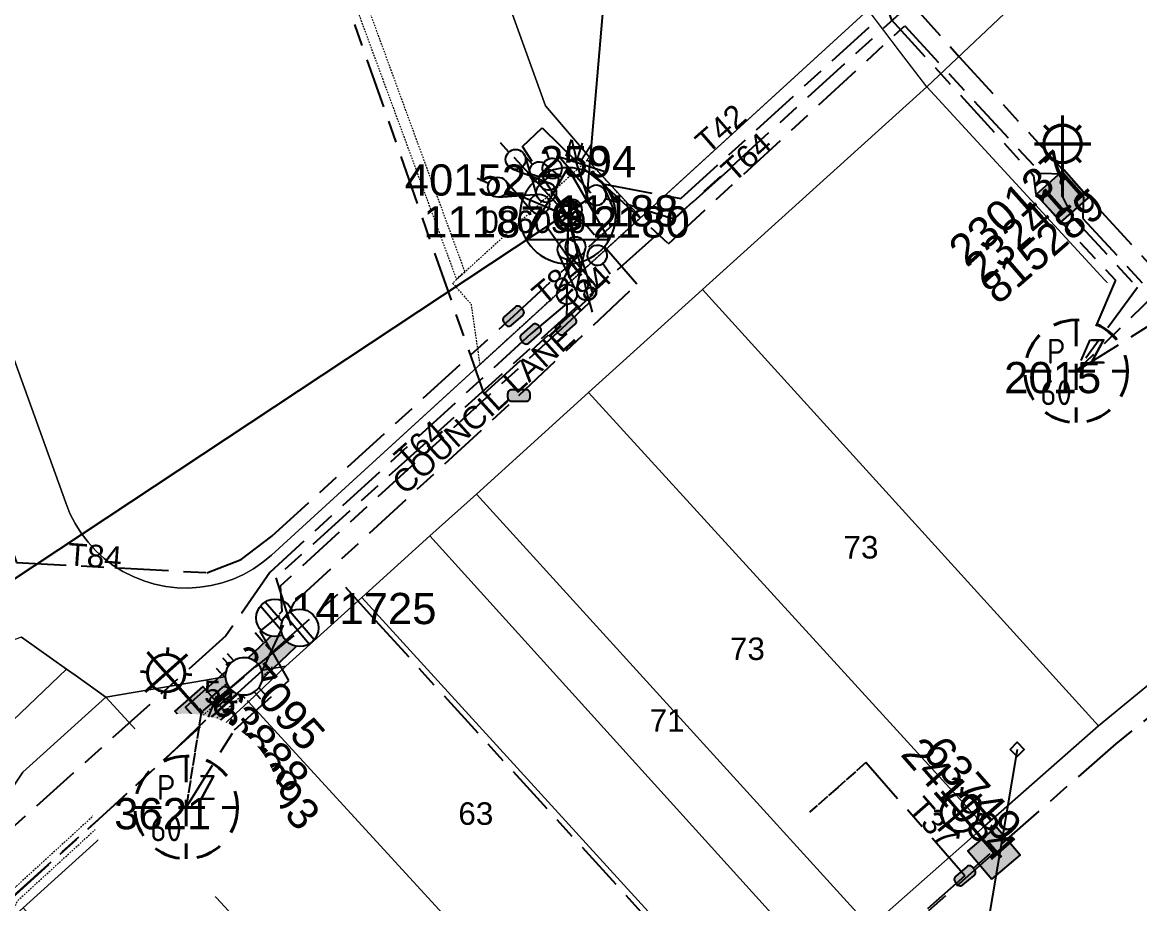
# Model space of a CAD drawing. Header units: metres. Extents: x 309980 to 311407, y 6249141 to 6251386.
# Drawn here: x 310924.3 to 311013.8, y 6250154.8 to 6250225.4 of the extents above; entities that cross this region are included whole.
import ezdxf
from ezdxf.enums import TextEntityAlignment as Align

# ---------------------------------------------------------------- set-up
doc = ezdxf.new("R2010")
doc.units = ezdxf.units.M
for name, pattern in [('Cable Exist OH', [1, 1, 0]), ('Cable Exist UG', [8.2, 4, -1.2, 1.8, -1.2]), ('Dash', [5, 3, -2]), ('DASHED', [0.75, 0.5, -0.25]), ('HIDDEN', [0.375, 0.25, -0.125]), ('HIDDEN2', [0.1875, 0.125, -0.0625])]:
    doc.linetypes.add(name, pattern=pattern)
doc.layers.get('0').update_dxf_attribs({"color": 6})
for name, color, linetype, lineweight in [('Cadastre Buildings_SP_EXT', 9, 'Continuous', 5), ('Cadastre Land Parcels_SP_EXT', 9, 'Continuous', 5), ('Cadastre Other Property_SP_EXT', 9, 'HIDDEN', 5), ('Cadastre Roads_SP_EXT', 9, 'Continuous', 5)]:
    doc.layers.add(name, color=color, linetype=linetype, lineweight=lineweight)
for name, color, linetype in [('Equip_HV_EXT', 7, 'Continuous'), ('Equip_LV_EXT', 7, 'Continuous'), ('Equip_SL_EXT', 7, 'Continuous'), ('Equip_SP_SL_EXT', 7, 'Continuous'), ('Mains_HV_EXT', 7, 'Continuous'), ('Mains_LV_EXT', 7, 'Continuous'), ('Mains_SL_EXT', 7, 'Continuous'), ('Services_SP_EXT', 7, 'Continuous'), ('Sub_SP_TR_HV_LV_EXT', 7, 'Continuous'), ('SupportsUG_SP_LV_EXT', 7, 'Continuous'), ('SupportsUG_SP_LV_SL_EXT', 7, 'Continuous')]:
    doc.layers.add(name, color=color, linetype=linetype)
doc.layers.add('UNKNOWN_FEATURES', color=1, linetype='DASHED', plot=False)
doc.styles.add('COLUMN_LABEL', font='arial.ttf')
doc.styles.add('iecARIAL', font='arial.ttf', dxfattribs={"height": 2})
doc.styles.add('IESYMBOL1', font='isocp.shx')
doc.styles.add('POLE_LABEL', font='arial.ttf')
doc.styles.add('SLCP_LABEL', font='arial.ttf', dxfattribs={"height": 3.5})
doc.styles.get("Standard").update_dxf_attribs({"font": 'arial.ttf'})
doc.styles.add('SWITCH_LABEL', font='arial.ttf', dxfattribs={"height": 2.5})

# ---------------------------------------------------------------- blocks, each defined once
blk = doc.blocks.new('SUB_GROUND_EXT')
blk.add_lwpolyline([(-3.84, 0, 1), (3.84, 0, 1)], format="xyb", close=True)
blk.add_lwpolyline([(1.941, 0.478), (0, 3.84), (-3.32, -1.911), (3.32, -1.911)], close=True)
blk.add_text('G', height=2.5).set_placement((0, 0), align=Align.MIDDLE_CENTER)
for tag, height, flags, p in [('ASSET_NUM', 2.5, 8, (2, 2)), ('STREET_CODE', 0.2, 9, (1.5, 0)), ('OPERATING_VOLTAGE', 0.2, 9, (1.5, -0.6)), ('ORIENTATION', 0.2, 9, (1.5, -0.8)), ('CONSTRUCTED_VOLTAGE', 0.2, 9, (1.5, -0.2)), ('NO_PHASES', 0.2, 9, (1.5, -0.4)), ('OWNED_BY', 0.2, 9, (1.5, -1)), ('OPERATED_BY', 0.2, 9, (1.5, -1.2)), ('SECONDARY_VOLTAGE', 0.2, 9, (1.5, -1.6)), ('STATE', 0.2, 9, (1.5, -1.8)), ('MAINTAINED_BY', 0.2, 9, (1.5, -1.4)), ('SUBSTATION_TYPE', 0.2, 9, (1.5, -2.2)), ('USAGE', 0.2, 9, (1.5, -2.4)), ('PARENT', 0.2, 9, (1.5, -2)), ('LEGEND', 0.2, 9, (1.5, -2.6)), ('Z', 0.2, 1, (1.5, -3.6)), ('STREETNAME', 0.2, 9, (1.5, -3)), ('SUBURB', 0.2, 9, (1.5, -3.2)), ('LOCATION', 0.2, 9, (1.5, -2.8)), ('NOTES', 0.2, 9, (1.5, -3.4))]:
    blk.add_attdef(tag, text='', height=height, dxfattribs=dict(flags=flags)).set_placement(p, align=Align.MIDDLE_LEFT)
blk = doc.blocks.new('COLUMN_EXT')
blk.add_hatch(color=256).paths.add_polyline_path([(-1.485, 1.485), (-1.485, -1.485), (1.485, -1.485), (1.485, 1.485)])
blk.add_lwpolyline([(-1.485, -1.485), (1.485, -1.485), (1.485, 1.485), (-1.485, 1.485)], close=True)
for tag, height, style, flags, p in [('ASSET_NUM', 2.5, 'COLUMN_LABEL', 8, (2, 2)), ('STRUCTURE_PLANT_NUMBER', 0.2, 'POLE_LABEL', 9, (1.813, 0.031)), ('STREET_CODE', 0.2, 'COLUMN_LABEL', 9, (1.813, -0.2))]:
    blk.add_attdef(tag, text='', height=height, dxfattribs=dict(style=style, flags=flags)).set_placement(p, align=Align.MIDDLE_LEFT)
at = {"flags": 9}
for tag, p in [('OWNED_BY', (1.813, -0.6)), ('STATE', (1.813, -0.8)), ('COLUMN_TYPE', (1.813, -0.4)), ('STREETNAME', (1.813, -1.6)), ('SUBURB', (1.813, -1.8)), ('USAGE', (1.813, -1)), ('LEGEND', (1.813, -1.2)), ('LOCATION', (1.813, -1.4)), ('NOTES', (1.813, -2))]:
    blk.add_attdef(tag, text='', height=0.2, dxfattribs=at).set_placement(p, align=Align.MIDDLE_LEFT)
at = {"flags": 1}
blk.add_attdef('Z', (1.813, -2.351), '', height=0.2, dxfattribs=at)
blk = doc.blocks.new('PILLAR_EXT')
blk.add_hatch(color=256).paths.add_polyline_path([(-2.475, 0.99), (-2.475, -0.99), (2.475, -0.99), (2.475, 0.99)])
blk.add_lwpolyline([(-2.475, -0.99), (2.475, -0.99), (2.475, 0.99), (-2.475, 0.99)], close=True)
at = {"style": 'iecARIAL', "flags": 8}
blk.add_attdef('ASSET_NUM', (1.5, 3.5), '', height=2.5, dxfattribs=at)
for tag, p, flags in [('OWNED_BY', (0, -0.2), 9), ('STATE', (0, -0.4), 9), ('SUPPORT_TYPE', (0, -0.6), 9), ('USAGE', (0, -0.8), 9), ('LEGEND', (0, -1), 9), ('STREETNAME', (0, -1.8), 9), ('LOCATION', (0, -1.2), 9), ('NOTES', (0, -1.4), 9), ('PARENT', (0, -1.6), 9), ('SUBURB', (0, -2), 1)]:
    blk.add_attdef(tag, p, '', height=0.2, dxfattribs=dict(flags=flags))
blk = doc.blocks.new('SL_LANTERN_EXT')
at = {"lineweight": 40}
for p, q in [((0, 1.968), (0, 6.468)), ((-1.459, 5.676), (-1.061, 5.278)), ((1.458, 5.676), (1.06, 5.278)), ((-2.25, 4.218), (2.25, 4.218)), ((-1.459, 2.759), (-1.061, 3.157)), ((0, 0), (0, 2.721)), ((1.458, 2.759), (1.06, 3.157))]:
    blk.add_line(p, q, dxfattribs=at)
blk.add_circle((0, 4.218), 1.5, dxfattribs=at)
at = {"style": 'iecARIAL', "flags": 8}
blk.add_attdef('ASSET_NUM', (1.5, 1.5), '', height=2.5, dxfattribs=at)
for tag, p, height, flags in [('CONSTRUCTED_VOLTAGE', (0.981, -0.653), 0.2, 9), ('CONTROL_TYPE', (0.981, -0.853), 0.2, 9), ('LANTERN_PURPOSE', (0.981, -1.053), 0.2, 9), ('LNUMBER', (2.181, -3.253), 2.5, 8), ('OPERATING_VOLTAGE', (0.981, -1.653), 0.2, 9), ('ORIENTATION', (0.981, -1.853), 0.2, 9), ('LANTERN_TYPE', (0.981, -1.253), 0.2, 9), ('NO_PHASES', (0.981, -1.453), 0.2, 9), ('OWNED_BY', (0.981, -2.053), 0.2, 9), ('STATE', (0.981, -2.253), 0.2, 9), ('CEXIST', (0.981, -2.653), 0.2, 9), ('CNEW', (0.981, -2.853), 0.2, 9), ('USAGE', (0.981, -2.453), 0.2, 9), ('CNUMBER', (0.981, -3.053), 0.2, 9), ('CREMOVE', (0.981, -3.253), 0.2, 9), ('CREPLACE', (0.981, -3.453), 0.2, 9), ('LKINGHEIGHT', (0.981, -3.653), 0.2, 9), ('LBRACKET', (0.981, -3.853), 0.2, 9), ('LBRACKETVOCAB', (0.981, -4.053), 0.2, 9), ('LCATEGORY', (0.981, -4.253), 0.2, 9), ('LCHARGE1', (0.981, -4.453), 0.2, 9), ('LCHARGE1PERCENT', (0.981, -4.653), 0.2, 9), ('LCHARGE2', (0.981, -4.853), 0.2, 9), ('LCHARGE2PERCENT', (0.981, -5.053), 0.2, 9), ('LCHARGE3', (0.981, -5.253), 0.2, 9), ('LCHARGE3PERCENT', (0.981, -5.453), 0.2, 9), ('LEXIST', (0.981, -5.653), 0.2, 9), ('LLAMP', (0.981, -5.853), 0.2, 9), ('LLAMPVOCAB', (0.981, -6.053), 0.2, 9), ('LMAST', (0.981, -6.253), 0.2, 9), ('LMASTVOCAB', (0.981, -6.453), 0.2, 9), ('LNEW', (0.981, -6.653), 0.2, 9), ('LANTNUMBER', (0.981, -6.853), 0.2, 9), ('LOUTREACH', (0.981, -7.253), 0.2, 9), ('LOUTREACHVOCAB', (0.981, -7.453), 0.2, 9), ('LRATECODE', (0.981, -7.653), 0.2, 9), ('LREMOVE', (0.981, -7.853), 0.2, 9), ('LREPLACE', (0.981, -8.053), 0.2, 9), ('LTYPE', (0.981, -8.253), 0.2, 9), ('LTYPEVOCAB', (0.981, -8.453), 0.2, 9), ('LEGEND', (0.981, -8.653), 0.2, 9), ('LOCATION', (0.981, -8.853), 0.2, 9), ('NOTES', (0.981, -9.053), 0.2, 9), ('STREETNAME', (0.981, -9.253), 0.2, 9), ('SUBURB', (0.981, -9.453), 0.2, 1)]:
    blk.add_attdef(tag, p, '', height=height, dxfattribs=dict(flags=flags))
blk = doc.blocks.new('CCP_EXT')
at = {"flags": 9}
for tag, p in [('STATE', (0, -1.8)), ('USAGE', (0, -1.2)), ('LEGEND', (0, -1.4)), ('LIFE_SUPPORT', (0, -1.6)), ('NOTES', (0, -2))]:
    blk.add_attdef(tag, text='', height=0.2, dxfattribs=at).set_placement(p, align=Align.MIDDLE_LEFT)
blk.add_wipeout([(0, 0.566), (0.566, 0), (0, -0.566), (-0.566, 0)])
blk.add_lwpolyline([(-0.566, 0), (0, 0.566), (0.566, 0), (0, -0.566), (-0.566, 0)])
at = {"flags": 1}
blk.add_attdef('Z', (0, 0), '', height=0.2, dxfattribs=at)
at = {"flags": 9}
for tag, p in [('CCP_TYPE', (0, 0)), ('OPERATING_VOLTAGE', (0, -0.6)), ('ORIENTATION', (0, -0.8)), ('CONSTRUCTED_VOLTAGE', (0, -0.2)), ('NO_PHASES', (0, -0.4)), ('OWNED_BY', (0, -1))]:
    blk.add_attdef(tag, text='', height=0.2, dxfattribs=at).set_placement(p, align=Align.MIDDLE_LEFT)
blk = doc.blocks.new('HV_STJ_EXT')
h = blk.add_hatch(color=256)
edge = h.paths.add_edge_path()
edge.add_ellipse((-0.586, 0.131), major_axis=(0.226, 0.226), ratio=1, start_angle=44.99996, end_angle=135)
edge.add_line((-0.906, 0.131), (-0.906, -0.131))
edge.add_ellipse((-0.586, -0.131), major_axis=(0.226, 0.226), ratio=1, start_angle=134.99996, end_angle=225)
edge.add_line((-0.586, -0.451), (0.586, -0.451))
edge.add_ellipse((0.586, -0.131), major_axis=(-0.226, 0.226), ratio=1, start_angle=134.99996, end_angle=225)
edge.add_line((0.906, -0.131), (0.906, 0.131))
edge.add_ellipse((0.586, 0.131), major_axis=(-0.226, 0.226), ratio=1, start_angle=224.99996, end_angle=315)
edge.add_line((0.586, 0.451), (-0.586, 0.451))
blk.add_lwpolyline([(-0.906, 0.131), (-0.906, -0.131, 0.414214), (-0.586, -0.451), (0.586, -0.451, 0.414214), (0.906, -0.131), (0.906, 0.131, 0.414214), (0.586, 0.451), (-0.586, 0.451, 0.414214)], format="xyb", close=True)
for tag, flags, p in [('ORIENTATION', 9, (1.5, 0)), ('Z', 1, (1.5, -0.8)), ('USAGE', 9, (1.5, -0.2)), ('LEGEND', 9, (1.5, -0.4)), ('NOTES', 9, (1.5, -0.6))]:
    blk.add_attdef(tag, text='', height=0.2, dxfattribs=dict(flags=flags)).set_placement(p, align=Align.MIDDLE_LEFT)
blk = doc.blocks.new('LV_STJ_EXT')
h = blk.add_hatch(color=256)
edge = h.paths.add_edge_path()
edge.add_ellipse((-0.586, 0.131), major_axis=(0.226, 0.226), ratio=1, start_angle=44.99996, end_angle=135)
edge.add_line((-0.906, 0.131), (-0.906, -0.131))
edge.add_ellipse((-0.586, -0.131), major_axis=(0.226, 0.226), ratio=1, start_angle=134.99996, end_angle=225)
edge.add_line((-0.586, -0.451), (0.586, -0.451))
edge.add_ellipse((0.586, -0.131), major_axis=(-0.226, 0.226), ratio=1, start_angle=134.99996, end_angle=225)
edge.add_line((0.906, -0.131), (0.906, 0.131))
edge.add_ellipse((0.586, 0.131), major_axis=(-0.226, 0.226), ratio=1, start_angle=224.99996, end_angle=315)
edge.add_line((0.586, 0.451), (-0.586, 0.451))
blk.add_lwpolyline([(-0.906, 0.131), (-0.906, -0.131, 0.414214), (-0.586, -0.451), (0.586, -0.451, 0.414214), (0.906, -0.131), (0.906, 0.131, 0.414214), (0.586, 0.451), (-0.586, 0.451, 0.414214)], format="xyb", close=True)
at = {"flags": 1}
blk.add_attdef('Z', (0, 0), '', height=0.2, dxfattribs=at)
at = {"flags": 9}
for tag, p in [('ORIENTATION', (0, 0)), ('USAGE', (0, -0.2)), ('LEGEND', (0, -0.4)), ('NOTES', (0, -0.6))]:
    blk.add_attdef(tag, text='', height=0.2, dxfattribs=at).set_placement(p, align=Align.MIDDLE_LEFT)
blk = doc.blocks.new('LV_UG_LINKS_OPEN_EXT')
for p, q in [((-0.249, 1.473), (-0.249, 2.22)), ((0.249, 1.473), (0.249, 2.22)), ((-0.249, -1.473), (-0.249, -2.22)), ((0.249, -1.473), (0.249, -2.22))]:
    blk.add_line(p, q)
at = {"flags": 9}
for tag, p in [('ACTUAL_STATUS', (0, 0)), ('OPERATING_VOLTAGE', (0, -0.6)), ('ORIENTATION', (0, -0.8)), ('CONSTRUCTED_VOLTAGE', (0, -0.2)), ('NO_PHASES', (0, -0.4)), ('STATE', (0, -1)), ('SWITCH_TYPE', (0, -1.2)), ('USAGE', (0, -1.4)), ('NOTES', (0, -1.6))]:
    blk.add_attdef(tag, text='', height=0.2, dxfattribs=at).set_placement(p, align=Align.MIDDLE_LEFT)
at = {"flags": 1}
blk.add_attdef('Z', (0, 0), '', height=0.2, dxfattribs=at)
blk.add_wipeout([(-0.249, 1.473), (-0.432, 1.43), (-0.608, 1.365), (-0.774, 1.278), (-0.928, 1.171), (-1.067, 1.045), (-1.19, 0.903), (-1.294, 0.747), (-1.377, 0.579), (-1.439, 0.402), (-1.478, 0.218), (-1.494, 0.031), (-1.486, -0.156), (-1.455, -0.341), (-1.4, -0.521), (-1.324, -0.692), (-1.227, -0.853), (-1.11, -1), (-0.976, -1.131), (-0.827, -1.244), (-0.664, -1.338), (-0.491, -1.411), (-0.311, -1.461), (-0.125, -1.489), (0.062, -1.493), (0.249, -1.473), (0.432, -1.43), (0.608, -1.365), (0.774, -1.278), (0.928, -1.171), (1.067, -1.045), (1.19, -0.903), (1.294, -0.747), (1.377, -0.579), (1.439, -0.402), (1.478, -0.218), (1.494, -0.031), (1.486, 0.156), (1.455, 0.341), (1.4, 0.521), (1.324, 0.692), (1.227, 0.853), (1.11, 1), (0.976, 1.131), (0.827, 1.244), (0.664, 1.338), (0.491, 1.411), (0.311, 1.461), (0.125, 1.489), (-0.062, 1.493)])
blk.add_lwpolyline([(0, -1.494, 1), (0, 1.494, 1)], format="xyb", close=True)
blk = doc.blocks.new('LV_UG_LINKS_CLOSED_EXT')
blk.add_wipeout([(-1.056, 1.057), (-1.18, 0.916), (-1.286, 0.761), (-1.371, 0.594), (-1.435, 0.417), (-1.476, 0.234), (-1.493, 0.047), (-1.487, -0.14), (-1.458, -0.326), (-1.406, -0.506), (-1.331, -0.678), (-1.236, -0.839), (-1.121, -0.988), (-0.988, -1.12), (-0.84, -1.235), (-0.679, -1.331), (-0.506, -1.406), (-0.326, -1.458), (-0.141, -1.487), (0.047, -1.493), (0.233, -1.476), (0.416, -1.435), (0.593, -1.371), (0.76, -1.286), (0.915, -1.181), (1.056, -1.057), (1.18, -0.916), (1.286, -0.761), (1.371, -0.594), (1.435, -0.417), (1.476, -0.234), (1.493, -0.047), (1.487, 0.14), (1.458, 0.326), (1.406, 0.506), (1.331, 0.678), (1.236, 0.839), (1.121, 0.988), (0.988, 1.12), (0.84, 1.235), (0.679, 1.331), (0.506, 1.406), (0.326, 1.458), (0.141, 1.487), (-0.047, 1.493), (-0.233, 1.476), (-0.416, 1.435), (-0.593, 1.371), (-0.76, 1.286), (-0.915, 1.181)])
for p, q in [((-0.25, -1.479), (-0.25, 1.479)), ((0.25, -1.479), (0.25, 1.479))]:
    blk.add_line(p, q)
blk.add_circle((0, 0), 1.5)
at = {"flags": 9}
for tag, p in [('ACTUAL_STATUS', (0, 0)), ('OPERATING_VOLTAGE', (0, -0.6)), ('ORIENTATION', (0, -0.8)), ('CONSTRUCTED_VOLTAGE', (0, -0.2)), ('NO_PHASES', (0, -0.4)), ('STATE', (0, -1)), ('SWITCH_TYPE', (0, -1.2)), ('USAGE', (0, -1.4)), ('NOTES', (0, -1.6))]:
    blk.add_attdef(tag, text='', height=0.2, dxfattribs=at).set_placement(p, align=Align.MIDDLE_LEFT)
at = {"flags": 1}
blk.add_attdef('Z', (0, 0), '', height=0.2, dxfattribs=at)
blk = doc.blocks.new('LV_UG_DFUSE_CLOSED_EXT')
for points in [[(1, 0), (0, 0)], [(5.04, 0.726), (2.156, -0.717)], [(5.049, -0.707), (2.156, 0.717)], [(6.2, 0.013), (7.2, 0.013)]]:
    blk.add_lwpolyline(points)
for centre in [(1.8, 0), (5.4, 0.011)]:
    blk.add_circle(centre, 0.8)
at = {"flags": 9}
for tag, p in [('ACTUAL_STATUS', (0, 0)), ('OPERATING_VOLTAGE', (0, -0.6)), ('ORIENTATION', (0, -0.8)), ('CONSTRUCTED_VOLTAGE', (0, -0.2)), ('NO_PHASES', (0, -0.4)), ('STATE', (0, -1)), ('SWITCH_TYPE', (0, -1.2)), ('USAGE', (0, -1.4)), ('NOTES', (0, -1.6))]:
    blk.add_attdef(tag, text='', height=0.2, dxfattribs=at).set_placement(p, align=Align.MIDDLE_LEFT)
at = {"flags": 1}
blk.add_attdef('Z', (0, 0), '', height=0.2, dxfattribs=at)
blk = doc.blocks.new('SWG_HOLEC_SU_NO_EXT')
blk.add_line((1.8, -2), (5.8, -2))
for points in [[(1, 0), (0, 0)], [(6.6, 0), (7.6, 0)]]:
    blk.add_lwpolyline(points)
for points in [[(1.8, -0.8, 1), (1.8, 0.8, 1)], [(5.8, -0.8, 1), (5.8, 0.8, 1)]]:
    blk.add_lwpolyline(points, format="xyb", close=True)
at = {"insert": (5.311, -3.639), "char_height": 1.4, "width": 3.88632, "attachment_point": 1, "rotation": 180}
blk.add_mtext('{\\fArial|b0|i0|c0|p34;N/O}', dxfattribs=at)
at = {"style": 'SWITCH_LABEL', "flags": 8}
blk.add_attdef('ASSET_NUM', text='', height=2.5, rotation=179.95437, dxfattribs=at).set_placement((-2.4, 0), align=Align.MIDDLE_LEFT)
at = {"flags": 1}
blk.add_attdef('Z', (0, 0), '', height=0.2, dxfattribs=at)
at = {"flags": 9}
for tag, p in [('ACTUAL_STATUS', (0, -0.4)), ('CONSTRUCTED_VOLTAGE', (0, -0.6)), ('NO_PHASES', (0, -0.8)), ('OPERATING_VOLTAGE', (0, -1)), ('ORIENTATION', (0, -1.2)), ('OWNED_BY', (0, -1.4)), ('STATE', (0, -1.8)), ('PARENT', (0, -1.6)), ('SWITCH_TYPE', (0, -2)), ('STREETNAME', (0, -2.6)), ('USAGE', (0, -2.2)), ('LOCATION', (0, -2.4)), ('SUBURB', (0, -2.8)), ('NOTES', (0, -3))]:
    blk.add_attdef(tag, text='', height=0.2, dxfattribs=at).set_placement(p, align=Align.MIDDLE_LEFT)
at = {"style": 'SWITCH_LABEL', "flags": 9}
blk.add_attdef('STREET_CODE', text='', height=0.2, dxfattribs=at).set_placement((0, -0.2), align=Align.MIDDLE_LEFT)
blk = doc.blocks.new('SWG_HOLEC_SU_EXT')
blk.add_line((1.8, -2), (5.8, -2))
for points in [[(1, 0), (0, 0)], [(6.6, 0), (7.6, 0)]]:
    blk.add_lwpolyline(points)
for points in [[(1.8, -0.8, 1), (1.8, 0.8, 1)], [(5.8, -0.8, 1), (5.8, 0.8, 1)]]:
    blk.add_lwpolyline(points, format="xyb", close=True)
at = {"style": 'SWITCH_LABEL', "flags": 8}
blk.add_attdef('ASSET_NUM', text='', height=2.5, rotation=179.95437, dxfattribs=at).set_placement((-2.4, 0), align=Align.MIDDLE_LEFT)
at = {"flags": 1}
blk.add_attdef('Z', (0, 0), '', height=0.2, dxfattribs=at)
at = {"flags": 9}
for tag, p in [('ACTUAL_STATUS', (0, -0.4)), ('CONSTRUCTED_VOLTAGE', (0, -0.6)), ('NO_PHASES', (0, -0.8)), ('OPERATING_VOLTAGE', (0, -1)), ('ORIENTATION', (0, -1.2)), ('OWNED_BY', (0, -1.4)), ('STATE', (0, -1.8)), ('PARENT', (0, -1.6)), ('SWITCH_TYPE', (0, -2)), ('STREETNAME', (0, -2.6)), ('USAGE', (0, -2.2)), ('LOCATION', (0, -2.4)), ('SUBURB', (0, -2.8)), ('NOTES', (0, -3))]:
    blk.add_attdef(tag, text='', height=0.2, dxfattribs=at).set_placement(p, align=Align.MIDDLE_LEFT)
at = {"style": 'SWITCH_LABEL', "flags": 9}
blk.add_attdef('STREET_CODE', text='', height=0.2, dxfattribs=at).set_placement((0, -0.2), align=Align.MIDDLE_LEFT)
blk = doc.blocks.new('SLCP_ZELL_EXT')
blk.add_wipeout([(-0.236, 7.5), (-0.706, 7.47), (-1.174, 7.411), (-1.637, 7.323), (-2.093, 7.206), (-2.542, 7.06), (-2.98, 6.887), (-3.407, 6.686), (-3.82, 6.459), (-4.218, 6.206), (-4.599, 5.929), (-4.962, 5.629), (-5.306, 5.306), (-5.629, 4.962), (-5.929, 4.599), (-6.206, 4.218), (-6.459, 3.82), (-6.686, 3.407), (-6.887, 2.98), (-7.06, 2.542), (-7.206, 2.093), (-7.323, 1.637), (-7.411, 1.174), (-7.47, 0.706), (-7.5, 0.236), (-7.5, -0.236), (-7.47, -0.706), (-7.411, -1.174), (-7.323, -1.637), (-7.206, -2.093), (-7.06, -2.542), (-6.887, -2.98), (-6.686, -3.407), (-6.459, -3.82), (-6.206, -4.218), (-5.929, -4.599), (-5.629, -4.962), (-5.306, -5.306), (-4.962, -5.629), (-4.599, -5.929), (-4.218, -6.206), (-3.82, -6.459), (-3.407, -6.686), (-2.98, -6.887), (-2.542, -7.06), (-2.093, -7.206), (-1.637, -7.323), (-1.174, -7.411), (-0.706, -7.47), (-0.236, -7.5), (0.236, -7.5), (0.706, -7.47), (1.174, -7.411), (1.637, -7.323), (2.093, -7.206), (2.542, -7.06), (2.98, -6.887), (3.407, -6.686), (3.82, -6.459), (4.218, -6.206), (4.599, -5.929), (4.962, -5.629), (5.306, -5.306), (5.629, -4.962), (5.929, -4.599), (6.206, -4.218), (6.459, -3.82), (6.686, -3.407), (6.887, -2.98), (7.06, -2.542), (7.206, -2.093), (7.323, -1.637), (7.411, -1.174), (7.47, -0.706), (7.5, -0.236), (7.5, 0.236), (7.47, 0.706), (7.411, 1.174), (7.323, 1.637), (7.206, 2.093), (7.06, 2.542), (6.887, 2.98), (6.686, 3.407), (6.459, 3.82), (6.206, 4.218), (5.929, 4.599), (5.629, 4.962), (5.306, 5.306), (4.962, 5.629), (4.599, 5.929), (4.218, 6.206), (3.82, 6.459), (3.407, 6.686), (2.98, 6.887), (2.542, 7.06), (2.093, 7.206), (1.637, 7.323), (1.174, 7.411), (0.706, 7.47), (0.236, 7.5)])
at = {"linetype": 'Dash', "lineweight": 40, "ltscale": 0.7}
for p, q in [((0, 4.109), (0, -4.109)), ((-4.109, 0), (4.109, 0))]:
    blk.add_line(p, q, dxfattribs=at)
blk.add_circle((0, 0), 4.109, dxfattribs=at)
at = {"lineweight": 40, "style": 'IESYMBOL1'}
for s, p in [('P', (-1.604, 0)), ('Z', (1.702, 0)), ('60', (-1.612, -3.312))]:
    blk.add_text(s, height=2, dxfattribs=at).set_placement(p, align=Align.BOTTOM_CENTER)
at = {"style": 'SLCP_LABEL'}
for tag, height, flags, p in [('ASSET_NUM', 2.5, 8, (2, 2)), ('STREET_CODE', 0.2, 9, (0, -0.2))]:
    blk.add_attdef(tag, text='', height=height, dxfattribs=dict(at, flags=flags)).set_placement(p, align=Align.MIDDLE_LEFT)
at = {"flags": 1}
blk.add_attdef('Z', (0, 0), '', height=0.2, dxfattribs=at)
at = {"flags": 9}
for tag, p in [('CONSTRUCTED_VOLTAGE', (0, -0.4)), ('CONTROL_TYPE', (0, -0.6)), ('NO_PHASES', (0, -0.8)), ('OPERATING_VOLTAGE', (0, -1)), ('ORIENTATION', (0, -1.2)), ('OWNED_BY', (0, -1.4)), ('USAGE', (0, -1.6)), ('LOCATION', (0, -1.8)), ('STATE', (0, -2)), ('NOTES', (0, -2.2))]:
    blk.add_attdef(tag, text='', height=0.2, dxfattribs=at).set_placement(p, align=Align.MIDDLE_LEFT)

msp = doc.modelspace()

# ---------------------------------------------------------------- linework, layer by layer
at = {"layer": 'Cadastre Buildings_SP_EXT', "linetype": 'Continuous'}
for points in [[(311028.219, 6250183.587), (311028.65, 6250185.599), (310996.758, 6250220.229), (310978.793, 6250203.999), (311010.503, 6250169.069), (311028.219, 6250183.587)], [(310988.395, 6250149.577), (310956.969, 6250184.276), (310951.53, 6250179.342), (310983.014, 6250144.815), (310988.395, 6250149.577)]]:
    msp.add_lwpolyline(points, close=True, dxfattribs=at)
at = {"layer": 'Cadastre Land Parcels_SP_EXT', "linetype": 'Continuous'}
for points in [[(310982.462, 6250253.513), (310972.931, 6250250.113), (310975.182, 6250243.924), (310975.597, 6250244.07), (310976.125, 6250242.672), (310972.356, 6250241.258), (310974.577, 6250235.054), (310961.948, 6250230.549), (310966.22, 6250218.701), (310969.748, 6250214.589), (310969.567, 6250214.423), (310973.867, 6250209.767), (310992.06, 6250226.39), (310982.462, 6250253.513)], [(311010.503, 6250169.069), (310978.793, 6250203.999), (310969.684, 6250195.761), (311001.393, 6250161.036), (311010.503, 6250169.069)], [(311001.393, 6250161.036), (310969.684, 6250195.761), (310960.692, 6250187.614), (310992.222, 6250152.955), (311001.393, 6250161.036)], [(310988.395, 6250149.577), (310992.222, 6250152.955), (310960.692, 6250187.614), (310956.969, 6250184.276), (310988.395, 6250149.577)], [(310983.014, 6250144.815), (310951.53, 6250179.342), (310945.448, 6250173.854), (310942.439, 6250170.986), (310973.835, 6250136.742), (310983.014, 6250144.815)], [(310927.876, 6250173.615), (310924.274, 6250176.178), (310884.143, 6250162.083), (310887.997, 6250151.332), (310888.492, 6250151.645), (310892.984, 6250153.367), (310893.024, 6250153.036), (310902.484, 6250156.413), (310916.205, 6250162.47), (310927.876, 6250173.615)], [(310942.439, 6250170.986), (310945.448, 6250173.854), (310939.014, 6250172.738), (310931.023, 6250171.366), (310936.437, 6250165.458), (310942.439, 6250170.986)], [(310931.023, 6250171.366), (310928.641, 6250173.066), (310927.876, 6250173.615), (310916.205, 6250162.47), (310902.484, 6250156.413), (310893.024, 6250153.036), (310892.984, 6250153.367), (310888.492, 6250151.645), (310887.997, 6250151.332), (310891.458, 6250143.854), (310896.903, 6250146.022), (310897.011, 6250145.671), (310907.291, 6250150.171), (310915.646, 6250156.72), (310923.585, 6250164.159), (310924.369, 6250165.374), (310931.023, 6250171.366)], [(310936.437, 6250165.458), (310931.023, 6250171.366), (310924.369, 6250165.374), (310923.585, 6250164.159), (310915.646, 6250156.72), (310907.291, 6250150.171), (310897.011, 6250145.671), (310896.903, 6250146.022), (310891.458, 6250143.854), (310897.698, 6250130.07), (310915.507, 6250146.364), (310919.885, 6250150.357), (310924.397, 6250154.497), (310932.252, 6250161.604), (310933.225, 6250162.499), (310936.437, 6250165.458)], [(310973.835, 6250136.742), (310942.439, 6250170.986), (310936.437, 6250165.458), (310933.225, 6250162.499), (310964.625, 6250128.468), (310973.835, 6250136.742)], [(310964.625, 6250128.468), (310933.225, 6250162.499), (310932.252, 6250161.604), (310924.397, 6250154.497), (310955.606, 6250120.39), (310964.625, 6250128.468)]]:
    msp.add_lwpolyline(points, close=True, dxfattribs=at)
msp.add_lwpolyline([(310919.863, 6250208.914), (310927.809, 6250186.93), (310928.15, 6250186.082), (310928.565, 6250185.267), (310929.051, 6250184.493), (310929.604, 6250183.766), (310930.221, 6250183.091), (310930.894, 6250182.475), (310931.621, 6250181.92), (310932.394, 6250181.434), (310933.208, 6250181.018), (310934.056, 6250180.677), (310934.93, 6250180.413), (310935.825, 6250180.228), (310936.733, 6250180.125), (310937.646, 6250180.102), (310938.558, 6250180.162), (310939.461, 6250180.302), (310940.347, 6250180.524), (310941.21, 6250180.823), (310942.043, 6250181.199), (310942.839, 6250181.647), (310943.592, 6250182.166), (310944.296, 6250182.748), (310973.867, 6250209.767), (310969.567, 6250214.423), (310969.748, 6250214.589), (310966.22, 6250218.701), (310961.948, 6250230.549)], dxfattribs=at)
at = {"layer": 'Cadastre Other Property_SP_EXT', "linetype": 'HIDDEN2'}
for points in [[(310959.49, 6250205.192), (310959.774, 6250205.434), (310944.825, 6250246.258), (310940.422, 6250253.558), (310927.82, 6250287.572), (310926.912, 6250287.272), (310939.654, 6250253.163), (310943.982, 6250245.824), (310959.094, 6250204.822), (310959.49, 6250205.192)], [(310973.838, 6250209.77), (310969.582, 6250214.36), (310958.793, 6250204.511), (310960.263, 6250202.842), (310960.962, 6250198.012), (310973.838, 6250209.77)], [(310898.521, 6250128.565), (310921.456, 6250149.559), (310923.975, 6250155.094), (310944.373, 6250173.759), (310942.701, 6250173.469), (310923.22, 6250155.643), (310920.828, 6250150.225), (310898.053, 6250129.376), (310898.521, 6250128.565)]]:
    msp.add_lwpolyline(points, close=True, dxfattribs=at)
at = {"layer": 'Cadastre Roads_SP_EXT', "linetype": 'Continuous'}
msp.add_lwpolyline([(311017.227, 6250228.058), (311011.536, 6250234.199), (311004.917, 6250227.943), (310996.758, 6250220.229), (311028.65, 6250185.599), (311028.219, 6250183.587), (311037.909, 6250191.34), (311045.571, 6250197.469), (311028.284, 6250216.126), (311024.199, 6250220.532), (311022.865, 6250221.971), (311021.807, 6250223.115), (311017.227, 6250228.058)], close=True, dxfattribs=at)
msp.add_lwpolyline([(310924.274, 6250176.178), (310927.876, 6250173.615), (310928.641, 6250173.066), (310931.023, 6250171.366), (310939.014, 6250172.738), (310945.448, 6250173.854), (310951.53, 6250179.342), (310956.969, 6250184.276), (310960.692, 6250187.613), (310969.684, 6250195.762), (310978.793, 6250203.999), (310996.758, 6250220.229), (310996.758, 6250220.229), (310994.572, 6250223.096), (310992.06, 6250226.39), (310944.296, 6250182.748), (310943.592, 6250182.166), (310942.839, 6250181.647), (310942.043, 6250181.199), (310941.211, 6250180.823), (310940.347, 6250180.524), (310939.461, 6250180.302), (310938.558, 6250180.162), (310937.646, 6250180.102), (310936.733, 6250180.125), (310935.825, 6250180.228), (310934.931, 6250180.413), (310934.056, 6250180.677), (310933.208, 6250181.018), (310932.394, 6250181.434), (310931.621, 6250181.92), (310930.894, 6250182.475), (310930.221, 6250183.091), (310929.604, 6250183.766), (310929.051, 6250184.493), (310928.565, 6250185.267), (310928.15, 6250186.082), (310927.809, 6250186.93), (310919.863, 6250208.914)], dxfattribs=at)
at = {"layer": 'Mains_HV_EXT', "linetype": 'Cable Exist UG'}
for points in [[(310924.082, 6250308.055), (310930.416, 6250290.699), (310926.879, 6250289.476), (310939.422, 6250253.609), (310943.808, 6250245.616), (310961.282, 6250195.653), (310970.052, 6250203.632), (310968.011, 6250209.912)], [(311003.337, 6250253.553), (310996.23, 6250227.583), (310976.489, 6250209.627), (310971.974, 6250211.059), (310970.808, 6250212.453)], [(310968.011, 6250209.912), (310964.379, 6250215.457), (310964.379, 6250215.457), (310965.956, 6250216.942), (310969.289, 6250213.663), (310970.808, 6250212.453)], [(310964.101, 6250195.518), (310973.549, 6250204.433), (310969.552, 6250209.056), (310968.011, 6250209.912)]]:
    msp.add_lwpolyline(points, dxfattribs=at)
at = {"layer": 'Mains_LV_EXT', "linetype": 'Cable Exist UG'}
for points in [[(310970.808, 6250212.453), (310977.056, 6250211.284), (310992.389, 6250225.221)], [(310963.662, 6250201.876), (310972.05, 6250209.583), (310970.808, 6250212.453)], [(310968.042, 6250209.63), (310967.922, 6250202.866), (310965.044, 6250200.444)], [(310968.118, 6250209.709), (310969.726, 6250202.927), (310967.864, 6250201.175)], [(310922.835, 6250185.066), (310923.859, 6250182.149), (310939.109, 6250181.331), (310941.871, 6250182.397), (310944.322, 6250184.253), (310963.662, 6250201.876)], [(310999.814, 6250157.068), (310991.883, 6250166.129)], [(310999.814, 6250157.068), (310966.468, 6250127.663)]]:
    msp.add_lwpolyline(points, dxfattribs=at)
at = {"layer": 'Mains_LV_EXT', "linetype": 'Cable Exist OH'}
for points in [[(310991.883, 6250166.129), (310989.632, 6250164.145)], [(310989.632, 6250164.145), (310987.381, 6250162.161)]]:
    msp.add_lwpolyline(points, dxfattribs=at)
at = {"layer": 'Mains_SL_EXT', "linetype": 'Cable Exist UG'}
msp.add_lwpolyline([(311002.147, 6250158.895), (310976.804, 6250136.508)], dxfattribs=at)
at = {"layer": 'Services_SP_EXT'}
for points in [[(310974.359, 6250267.817), (310969.508, 6250211.153)], [(310968.011, 6250209.912), (310963.718, 6250214.563)], [(310968.047, 6250209.882), (310963.047, 6250211.946)]]:
    msp.add_lwpolyline(points, dxfattribs=at)
at = {"layer": 'UNKNOWN_FEATURES'}
for points in [[(310942.97, 6250176.544), (310943.297, 6250176.173), (310944.312, 6250175.023)], [(310939.863, 6250173.689), (310940.257, 6250173.275), (310942.439, 6250170.986)], [(310937.477, 6250171.536), (310938.824, 6250170.122)], [(310933.38, 6250166.721), (310935.562, 6250164.432)]]:
    msp.add_lwpolyline(points, dxfattribs=at)

# ---------------------------------------------------------------- block references
at = {"layer": 'Equip_HV_EXT'}
ref = msp.add_blockref('SWG_HOLEC_SU_NO_EXT', (310972.007, 6250210.997), dxfattribs=dict(at, rotation=162.149681705423))
ref.add_attrib('ASSET_NUM', '2594', dxfattribs={"layer": '0', "height": 2.5, "style": 'SWITCH_LABEL'}).set_placement((310969.608, 6250212.247), align=Align.BOTTOM_CENTER)
ref = msp.add_blockref('SWG_HOLEC_SU_EXT', (310968.553, 6250208.171), dxfattribs=dict(at, rotation=107.9691397472732))
ref.add_attrib('ASSET_NUM', '11187', dxfattribs={"layer": '0', "height": 2.5, "style": 'SWITCH_LABEL'}).set_placement((310966.154, 6250209.421), align=Align.MIDDLE_RIGHT)
ref = msp.add_blockref('SWG_HOLEC_SU_EXT', (310969.552, 6250209.056), dxfattribs=dict(at, rotation=131.3785153466474))
ref.add_attrib('ASSET_NUM', '11188', dxfattribs={"layer": '0', "height": 2.5, "style": 'SWITCH_LABEL'}).set_placement((310967.153, 6250210.306), align=Align.MIDDLE_LEFT)
ref = msp.add_blockref('SWG_HOLEC_SU_EXT', (310967.069, 6250211.511), dxfattribs=dict(at, rotation=304.7073623132222))
ref.add_attrib('ASSET_NUM', '40152', dxfattribs={"layer": '0', "height": 2.5, "rotation": 359.8962, "style": 'SWITCH_LABEL'}).set_placement((310964.67, 6250212.761), align=Align.MIDDLE_RIGHT)
msp.add_blockref('HV_STJ_EXT', (310964.101, 6250195.518), dxfattribs=at)
at = {"layer": 'Equip_LV_EXT'}
for name, p, rotation in [('LV_UG_DFUSE_CLOSED_EXT', (310967.508, 6250210.456), 132.7063501620622), ('LV_UG_DFUSE_CLOSED_EXT', (310967.41, 6250210.145), 157.5620658020181), ('LV_UG_DFUSE_CLOSED_EXT', (310968.031, 6250209.012), 268.9857716624817), ('LV_UG_DFUSE_CLOSED_EXT', (310968.198, 6250209.172), 283.9958382137183), ('LV_STJ_EXT', (310963.662, 6250201.876), 41.24059263669905), ('LV_STJ_EXT', (310967.864, 6250201.175), 221.4171429205497), ('LV_STJ_EXT', (310965.044, 6250200.444), 221.2467743748961), ('LV_STJ_EXT', (310945.034, 6250177.821), 41.92641694063055), ('LV_STJ_EXT', (310940.19, 6250171.407), 40.61981222476562), ('LV_STJ_EXT', (310999.814, 6250157.068), 219.9762632006136)]:
    msp.add_blockref(name, p, dxfattribs=dict(at, rotation=rotation))
at = {"layer": 'Equip_SP_SL_EXT'}
ref = msp.add_blockref('SL_LANTERN_EXT', (311007.639, 6250211.43), dxfattribs=at)
ref.add_attrib('ASSET_NUM', '230137', dxfattribs={"layer": '0', "height": 2.5, "rotation": 41.68171, "style": 'iecARIAL'}).set_placement((311009.139, 6250212.93), align=Align.BOTTOM_RIGHT)
ref = msp.add_blockref('SL_LANTERN_EXT', (311007.623, 6250211.462), dxfattribs=at)
ref.add_attrib('ASSET_NUM', '232411', dxfattribs={"layer": '0', "height": 2.5, "rotation": 41.47237, "style": 'iecARIAL'}).set_placement((311009.123, 6250212.962), align=Align.MIDDLE_RIGHT)
ref = msp.add_blockref('SL_LANTERN_EXT', (310938.654, 6250170.132), dxfattribs=dict(at, rotation=41.54871651145196))
ref.add_attrib('ASSET_NUM', '63888', dxfattribs={"layer": '0', "height": 2.5, "rotation": 311.51239, "style": 'iecARIAL'}).set_placement((310940.154, 6250171.632), align=Align.MIDDLE_LEFT)
ref = msp.add_blockref('SL_LANTERN_EXT', (311002.147, 6250158.895), dxfattribs=dict(at, rotation=40.30721710472636))
ref.add_attrib('ASSET_NUM', '63749', dxfattribs={"layer": '0', "height": 2.5, "rotation": 311.26599, "style": 'iecARIAL'}).set_placement((311003.647, 6250160.395), align=Align.MIDDLE_RIGHT)
at = {"layer": 'Sub_SP_TR_HV_LV_EXT'}
ref = msp.add_blockref('SUB_GROUND_EXT', (310968.011, 6250209.912), dxfattribs=at)
ref.add_attrib('ASSET_NUM', '2180', dxfattribs={"layer": '0', "height": 2.5}).set_placement((310970.011, 6250210.662), align=Align.TOP_LEFT)
at = {"layer": 'SupportsUG_SP_LV_EXT'}
ref = msp.add_blockref('PILLAR_EXT', (310944.345, 6250174.965), dxfattribs=dict(at, rotation=223.6258260295237))
ref.add_attrib('ASSET_NUM', '141725', dxfattribs={"layer": '0', "height": 2.5, "style": 'iecARIAL'}).set_placement((310945.845, 6250178.465), align=Align.MIDDLE_LEFT)
ref = msp.add_blockref('PILLAR_EXT', (310939.905, 6250171.464), dxfattribs=dict(at, rotation=41.54871651145196))
ref.add_attrib('ASSET_NUM', '27095', dxfattribs={"layer": '0', "height": 2.5, "rotation": 311.51239, "style": 'iecARIAL'}).set_placement((310941.405, 6250174.964), align=Align.MIDDLE_LEFT)
at = {"layer": 'SupportsUG_SP_LV_SL_EXT'}
ref = msp.add_blockref('COLUMN_EXT', (311007.613, 6250211.483), dxfattribs=dict(at, rotation=311.5090903291322))
ref.add_attrib('ASSET_NUM', '815289', dxfattribs={"layer": '0', "height": 2.5, "rotation": 40.99739, "style": 'COLUMN_LABEL'}).set_placement((311009.613, 6250212.233), align=Align.TOP_RIGHT)
ref = msp.add_blockref('COLUMN_EXT', (310938.654, 6250170.132), dxfattribs=dict(at, rotation=41.54871651145196))
ref.add_attrib('ASSET_NUM', '241993', dxfattribs={"layer": '0', "height": 2.5, "rotation": 311.51239, "style": 'COLUMN_LABEL'}).set_placement((310940.654, 6250170.882), align=Align.TOP_LEFT)
ref = msp.add_blockref('COLUMN_EXT', (311002.147, 6250158.895), dxfattribs=dict(at, rotation=40.30721710472636))
ref.add_attrib('ASSET_NUM', '241984', dxfattribs={"layer": '0', "height": 2.5, "rotation": 311.26599, "style": 'COLUMN_LABEL'}).set_placement((311004.147, 6250159.645), align=Align.TOP_RIGHT)

# ---------------------------------------------------------------- texts
at = {"layer": 'Cadastre Land Parcels_SP_EXT'}
for s, p in [('73', (310990.093, 6250182.466)), ('73', (310980.998, 6250174.341)), ('51', (310938.872, 6250170.88)), ('71', (310974.569, 6250168.606)), ('63', (310959.253, 6250161.148))]:
    msp.add_text(s, height=1.8, dxfattribs=at).set_placement(p)
at = {"layer": 'Cadastre Other Property_SP_EXT'}
msp.add_text('086030', height=1.8, dxfattribs=at).set_placement((310961.088, 6250208.529))
at = {"layer": 'Cadastre Roads_SP_EXT'}
msp.add_text('COUNCIL LANE', height=1.8, rotation=42.23136, dxfattribs=at).set_placement((310954.975, 6250187.486))
at = {"layer": 'Mains_LV_EXT'}
for s, rotation, p in [('T42', 41.17217, (310979.221, 6250214.784)), ('T64', 41.56272, (310981.297, 6250212.494)), ('T84', 40.08613, (310966.118, 6250202.605)), ('T84', 43.24546, (310968.516, 6250201.789)), ('T64', 41.48959, (310955.12, 6250189.462)), ('T84', 355.80988, (310927.917, 6250181.931)), ('T37', 311.19533, (310995.159, 6250162.387))]:
    msp.add_text(s, height=1.8, rotation=rotation, dxfattribs=at).set_placement(p)

# ---------------------------------------------------------------- next in the draw order: block references
at = {"layer": 'Equip_SL_EXT'}
ref = msp.add_blockref('SLCP_ZELL_EXT', (311008.725, 6250197.455), dxfattribs=at)
ref.add_attrib('ASSET_NUM', '2015', dxfattribs={"layer": '0', "height": 2.5, "style": 'SLCP_LABEL'}).set_placement((311010.725, 6250198.205), align=Align.TOP_RIGHT)
at = {"layer": 'Services_SP_EXT'}
msp.add_blockref('CCP_EXT', (311003.99, 6250167.188), dxfattribs=at)

# ---------------------------------------------------------------- next in the draw order: linework, layer by layer
at = {"layer": 'Cadastre Roads_SP_EXT', "linetype": 'Continuous'}
msp.add_lwpolyline([(311028.219, 6250183.587), (311010.503, 6250169.069), (311001.393, 6250161.036), (310992.222, 6250152.955), (310988.395, 6250149.577), (310983.014, 6250144.815), (310973.835, 6250136.742), (310964.625, 6250128.468), (310955.606, 6250120.39), (310955.035, 6250119.862), (310951.258, 6250116.131), (310946.87, 6250111.8), (310943.47, 6250108.443), (310940.046, 6250105.062), (310936.919, 6250101.977), (310933.794, 6250098.89), (310930.369, 6250095.509), (310936.934, 6250088.906), (310944.841, 6250080.954), (310969.551, 6250105.528), (310969.551, 6250105.528), (310976.246, 6250111.569), (311006.86, 6250139.017), (311021.137, 6250151.793)], dxfattribs=at)
at = {"layer": 'Mains_LV_EXT', "linetype": 'Cable Exist UG'}
for points in [[(310970.808, 6250212.453), (310976.067, 6250207.674), (310994.997, 6250225.118), (311005.896, 6250213.314), (311007.638, 6250213.276), (311009.299, 6250211.412), (311009.258, 6250209.697), (311017.936, 6250200.274)], [(311017.997, 6250200.207), (311021.89, 6250195.988), (311023.608, 6250196.142), (311025.303, 6250194.385), (311025.167, 6250192.414), (311030.627, 6250186.459), (311029.939, 6250182.291), (311011.901, 6250167.63), (310999.814, 6250157.068)]]:
    msp.add_lwpolyline(points, dxfattribs=at)
at = {"layer": 'Mains_SL_EXT', "linetype": 'Cable Exist UG'}
for points in [[(310985.72, 6250297.803), (310987.138, 6250296.558), (311002.27, 6250255.123), (310995.158, 6250227.335), (310999.354, 6250222.635), (311015.966, 6250204.543), (311008.725, 6250197.455)], [(310986.018, 6250249.544), (310986.208, 6250247.463), (310993.921, 6250225.615), (311005.311, 6250213.13), (311005.48, 6250211.61), (311011.869, 6250204.752), (311008.725, 6250197.455)], [(311007.613, 6250211.483), (311008.459, 6250209.781), (311013.623, 6250204.172), (311008.725, 6250197.455)], [(311008.725, 6250197.455), (311015.71, 6250201.832), (311021.728, 6250195.303), (311023.412, 6250194.327)]]:
    msp.add_lwpolyline(points, dxfattribs=at)
at = {"layer": 'Services_SP_EXT'}
msp.add_lwpolyline([(311003.99, 6250167.188), (310998.45, 6250134.238)], dxfattribs=at)

# ---------------------------------------------------------------- next in the draw order: block references
at = {"layer": 'Equip_LV_EXT', "rotation": 222.8237089891227}
msp.add_blockref('LV_UG_LINKS_OPEN_EXT', (310942.083, 6250173.036), dxfattribs=at)

# ---------------------------------------------------------------- next in the draw order: block references
at = {"layer": 'Equip_LV_EXT', "rotation": 220.75907807992}
msp.add_blockref('LV_UG_LINKS_CLOSED_EXT', (310944.563, 6250177.713), dxfattribs=at)

# ---------------------------------------------------------------- next in the draw order: block references
at = {"layer": 'Equip_LV_EXT', "rotation": 40.27520443092784}
msp.add_blockref('LV_UG_LINKS_CLOSED_EXT', (310946.546, 6250176.913), dxfattribs=at)

# ---------------------------------------------------------------- next in the draw order: linework, layer by layer
at = {"layer": 'Mains_HV_EXT', "linetype": 'Cable Exist UG'}
msp.add_lwpolyline([(310940.666, 6250170.883), (310943.557, 6250173.51), (310946.093, 6250178.935), (310964.101, 6250195.518)], dxfattribs=at)
at = {"layer": 'Mains_LV_EXT', "linetype": 'Cable Exist UG'}
for points in [[(310967.864, 6250201.175), (310944.992, 6250180.257), (310945.12, 6250178.214), (310944.91, 6250178.025)], [(310944.345, 6250174.965), (310943.387, 6250176.657), (310944.949, 6250177.914)], [(310940.175, 6250171.41), (310944.345, 6250174.965)]]:
    msp.add_lwpolyline(points, dxfattribs=at)
at = {"layer": 'Services_SP_EXT'}
msp.add_lwpolyline([(310888.773, 6250157.73), (310969.508, 6250211.153)], dxfattribs=at)

# ---------------------------------------------------------------- next in the draw order: block references
at = {"layer": 'Equip_SL_EXT'}
ref = msp.add_blockref('SLCP_ZELL_EXT', (310937.456, 6250162.541), dxfattribs=at)
ref.add_attrib('ASSET_NUM', '3621', dxfattribs={"layer": '0', "height": 2.5, "style": 'SLCP_LABEL'}).set_placement((310939.456, 6250163.291), align=Align.TOP_RIGHT)

# ---------------------------------------------------------------- next in the draw order: linework, layer by layer
at = {"layer": 'Mains_HV_EXT', "linetype": 'Cable Exist UG'}
msp.add_lwpolyline([(310900.108, 6250130.73), (310921.175, 6250150.009), (310923.509, 6250155.291), (310940.666, 6250170.883)], dxfattribs=at)
at = {"layer": 'Mains_LV_EXT', "linetype": 'Cable Exist UG'}
for points in [[(310965.044, 6250200.444), (310944.154, 6250181.356), (310940.635, 6250176.271), (310921.024, 6250158.659), (310918.439, 6250151.4), (310896.071, 6250131.305), (310897.185, 6250128.486), (310903.312, 6250121.417)], [(310944.345, 6250174.965), (310950.215, 6250180.161), (310952.577, 6250177.539), (310981.905, 6250145.378), (310959.441, 6250125.259)], [(310937.456, 6250162.541), (310941.329, 6250168.739), (310945.667, 6250172.69), (310944.405, 6250174.933)], [(310870.998, 6250112.776), (310879.315, 6250120.19), (310894.242, 6250129.326), (310898.259, 6250128.894), (310921.205, 6250150.076), (310923.671, 6250155.502), (310936.15, 6250166.776), (310939.252, 6250169.77), (310939.905, 6250171.464)]]:
    msp.add_lwpolyline(points, dxfattribs=at)
at = {"layer": 'Mains_SL_EXT', "linetype": 'Cable Exist UG'}
msp.add_lwpolyline([(310981.038, 6250213.703), (310944.632, 6250180.934), (310946.076, 6250176.313), (310938.776, 6250170.283)], dxfattribs=at)
at = {"layer": 'Mains_SL_EXT', "linetype": 'Cable Exist OH'}
msp.add_lwpolyline([(310938.654, 6250170.132), (310937.456, 6250162.541)], dxfattribs=at)

doc.saveas('drawing.dxf')
